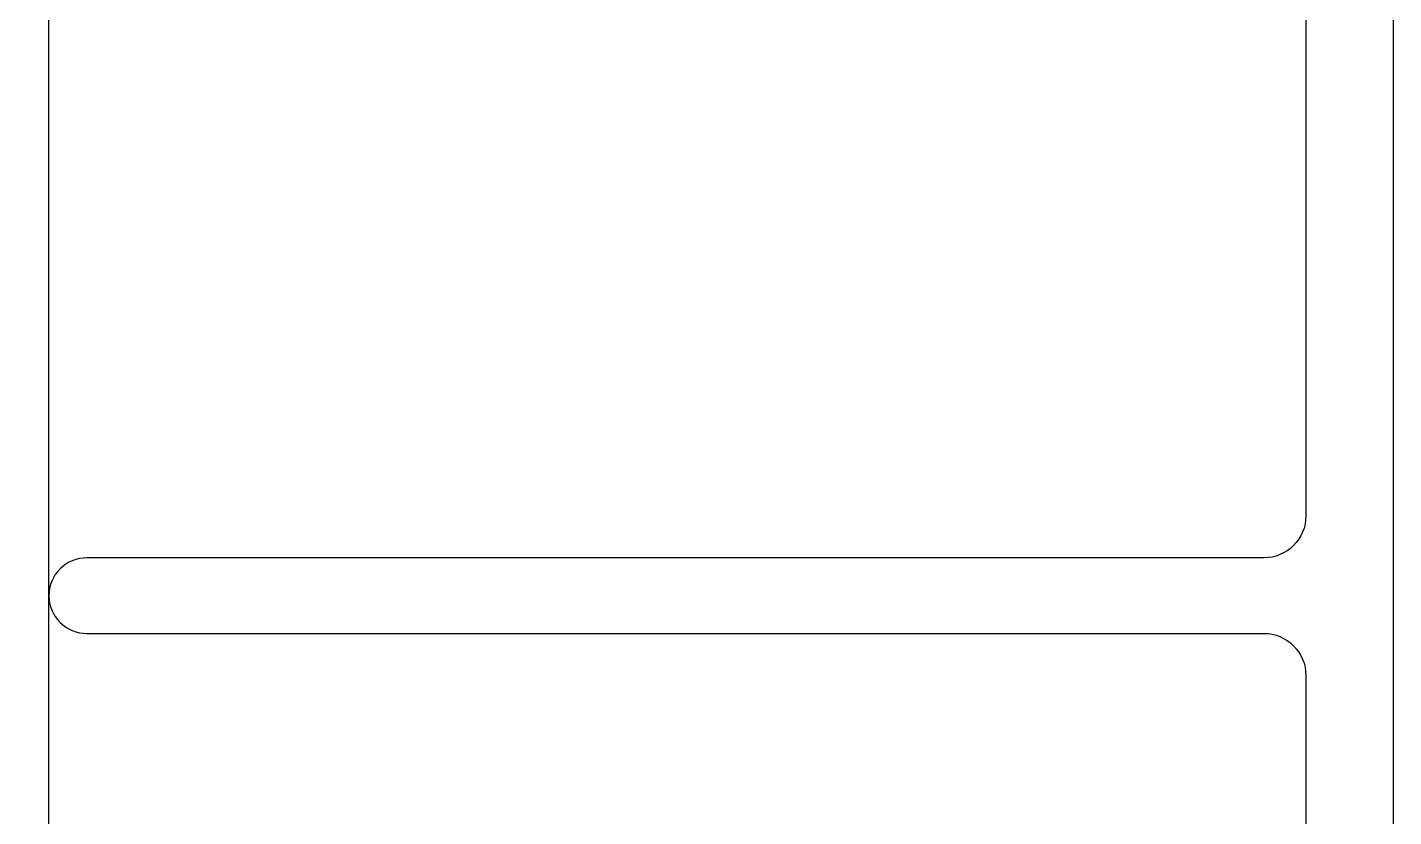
# Model space of a CAD drawing. Extents: x -26 to 91, y -47 to 75.
# Drawn here: x 43.882 to 44.893, y 54.41 to 54.995 of the extents above; entities that cross this region are included whole.
import ezdxf

# ---------------------------------------------------------------- set-up
doc = ezdxf.new("R2010")
doc.units = 0
doc.header["$MEASUREMENT"] = 0
doc.layers.get('0').update_dxf_attribs({"linetype": 'CONTINUOUS'})
doc.layers.add('FRAME', color=1, linetype='CONTINUOUS')

# ---------------------------------------------------------------- blocks, each defined once
blk = doc.blocks.new('3806 MULLION')
blk.add_lwpolyline([(-1.344, -0.2035), (-1.359, -0.2185), (-1.612, -0.2185), (-1.612, -0.3435, -0.414214), (-1.643, -0.3745), (-1.799, -0.3745, -0.414214), (-1.83, -0.3435, -0.414214), (-1.799, -0.3125), (-1.674, -0.3125), (-1.674, -0.2185), (-3.625, -0.2185, -0.414214), (-3.731, -0.1125)], format="xyb")
blk = doc.blocks.new('3801 1 INCH GLASS STOP')
for points in [[(3.1831, -0.668), (-0.0009, -0.668, -0.414214)], [(0.0491, -0.603), (1.5201, -0.603, 0.414214), (1.5511, -0.572), (1.5511, 0.299, -0.414214), (1.5791, 0.327, -0.414214), (1.6071, 0.299), (1.6071, -0.572, 0.414214), (1.6381, -0.603), (3.0271, -0.603, 0.414214)]]:
    blk.add_lwpolyline(points, format="xyb")

msp = doc.modelspace()

# ---------------------------------------------------------------- block references
at = {"layer": 'FRAME', "xscale": -1, "rotation": 90}
for name, p in [('3806 MULLION', (43.6796, 51.6633)), ('3801 1 INCH GLASS STOP', (44.2251, 56.1533))]:
    msp.add_blockref(name, p, dxfattribs=at)

doc.saveas('drawing.dxf')
